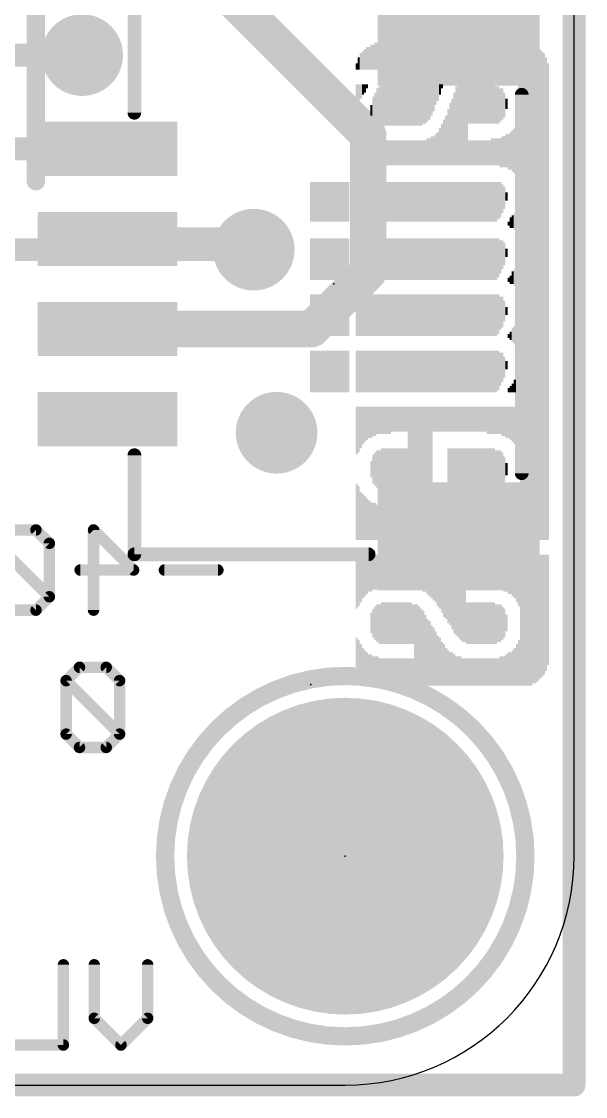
# Model space of a CAD drawing. Extents: x -0.1 to 25.5, y -0.1 to 17.9.
# Drawn here: x 19.27 to 25.53, y -0.13 to 11.8 of the extents above; entities that cross this region are included whole.
import ezdxf

# ---------------------------------------------------------------- set-up
doc = ezdxf.new("R2010")
doc.units = 0
for name, color, linetype in [('1', 12, 'CONTINUOUS'), ('16', 5, 'CONTINUOUS'), ('17', 110, 'CONTINUOUS'), ('18', 110, 'CONTINUOUS'), ('20', 53, 'CONTINUOUS'), ('21', 40, 'CONTINUOUS'), ('22', 6, 'CONTINUOUS'), ('23', 40, 'CONTINUOUS'), ('24', 6, 'CONTINUOUS')]:
    doc.layers.add(name, color=color, linetype=linetype)

# ---------------------------------------------------------------- blocks, each defined once
blk = doc.blocks.new('RECT')
blk.add_solid([(-0.5, -0.5), (0.5, -0.5), (-0.5, 0.5), (0.5, 0.5)])
blk = doc.blocks.new('ROUNDP')
at = {"const_width": 0.5}
blk.add_lwpolyline([(0, -0.25, 1), (0, 0.25, 1), (0, -0.25)], format="xyb", dxfattribs=at)
blk = doc.blocks.new('ROUNDV')
at = {"const_width": 0.5}
blk.add_lwpolyline([(0, -0.25, 1), (0, 0.25, 1), (0, -0.25)], format="xyb", dxfattribs=at)

msp = doc.modelspace()

# ---------------------------------------------------------------- linework, layer by layer
at = {"layer": '1'}
for points, const_width in [([(25.4, 17.78), (25.4, 0)], 0.254), ([(23.114, 10.541), (21.375, 12.28)], 0.4064), ([(18.415, 11.43), (19.939, 11.43)], 0.254), ([(23.114, 9.017), (23.114, 10.541)], 0.4064), ([(20.219, 10.39), (19.016, 10.39)], 0.254), ([(20.219, 9.39), (21.725, 9.39)], 0.254), ([(21.725, 9.39), (21.844, 9.271)], 0.254), ([(22.487, 8.39), (23.114, 9.017)], 0.4064), ([(20.219, 8.39), (22.487, 8.39)], 0.4064), ([(25.4, 0), (0, 0)], 0.254)]:
    msp.add_lwpolyline(points, dxfattribs=dict(at, const_width=const_width))
for points, const_width in [([(19.939, 11.3665, 1), (19.939, 11.4935)], 0.127), ([(23.2156, 10.541, 1), (23.0124, 10.541)], 0.2032), ([(23.0422, 10.4692, 1), (23.1858, 10.6128)], 0.2032), ([(20.219, 10.3265, 1), (20.219, 10.4535)], 0.127), ([(20.219, 9.4535, 1), (20.219, 9.3265)], 0.127), ([(21.7699, 9.4349, 1), (21.6801, 9.3451)], 0.127), ([(21.725, 9.3265, 1), (21.725, 9.4535)], 0.127), ([(21.7991, 9.2261, 1), (21.8889, 9.3159)], 0.127), ([(23.1858, 8.9452, 1), (23.0422, 9.0888)], 0.2032), ([(23.0124, 9.017, 1), (23.2156, 9.017)], 0.2032), ([(20.219, 8.4916, 1), (20.219, 8.2884)], 0.2032), ([(22.487, 8.2884, 1), (22.487, 8.4916)], 0.2032), ([(22.4152, 8.4618, 1), (22.5588, 8.3182)], 0.2032), ([(25.4, -0.0635, 1), (25.4, 0.0635)], 0.127), ([(25.3365, 0, 1), (25.4635, 0)], 0.127)]:
    msp.add_lwpolyline(points, format="xyb", dxfattribs=dict(at, const_width=const_width))
at = {"layer": '16', "const_width": 0.254}
for points in [[(25.4, 17.78), (25.4, 0)], [(17.78, 11.43), (19.939, 11.43)], [(21.844, 9.271), (17.38, 9.271)], [(25.4, 0), (0, 0)]]:
    msp.add_lwpolyline(points, dxfattribs=at)
at = {"layer": '16', "const_width": 0.127}
for points in [[(19.939, 11.3665, 1), (19.939, 11.4935)], [(21.844, 9.2075, 1), (21.844, 9.3345)], [(25.4, -0.0635, 1), (25.4, 0.0635)], [(25.3365, 0, 1), (25.4635, 0)]]:
    msp.add_lwpolyline(points, format="xyb", dxfattribs=at)
at = {"layer": '20'}
for p, q in [((25.4, 2.54), (25.4, 15.24)), ((2.54, 0), (22.86, 0))]:
    msp.add_line(p, q, dxfattribs=at)
msp.add_arc((22.86, 2.54), 2.54, 270, 0, dxfattribs=at)
at = {"layer": '21'}
for points, const_width in [([(19.426, 12.83), (19.426, 10.03)], 0.2032), ([(20.519, 10.79), (20.519, 11.99)], 0.1524), ([(24.819, 6.79), (24.819, 10.99)], 0.1524), ([(20.519, 5.89), (20.519, 6.99)], 0.1524), ([(23.119, 5.89), (20.519, 5.89)], 0.1524)]:
    msp.add_lwpolyline(points, dxfattribs=dict(at, const_width=const_width))
for points, const_width in [([(24.8571, 10.99, 1), (24.7809, 10.99)], 0.0762), ([(20.4809, 10.79, 1), (20.5571, 10.79)], 0.0762), ([(19.3752, 10.03, 1), (19.4768, 10.03)], 0.1016), ([(20.5571, 6.99, 1), (20.4809, 6.99)], 0.0762), ([(24.7809, 6.79, 1), (24.8571, 6.79)], 0.0762), ([(20.519, 5.9281, 1), (20.519, 5.8519)], 0.0762), ([(23.119, 5.8519, 1), (23.119, 5.9281)], 0.0762), ([(20.4809, 5.89, 1), (20.5571, 5.89)], 0.0762), ([(22.86, 0.54, 1), (22.86, 4.54, 1), (22.86, 0.54)], 0.2032)]:
    msp.add_lwpolyline(points, format="xyb", dxfattribs=dict(at, const_width=const_width))
at = {"layer": '22', "const_width": 0.127}
for points in [[(19.4266, 6.1603), (19.1301, 6.1603)], [(19.5749, 6.012), (19.4266, 6.1603)], [(20.0656, 5.2705), (20.0656, 6.1603)], [(20.0656, 6.1603), (20.5105, 5.7154)], [(19.5749, 5.4188), (18.9818, 6.012)], [(19.5749, 5.4188), (19.5749, 6.012)], [(20.5105, 5.7154), (19.9173, 5.7154)], [(21.446, 5.7154), (20.8528, 5.7154)], [(19.4266, 5.2705), (19.5749, 5.4188)], [(19.1301, 5.2705), (19.4266, 5.2705)], [(19.9097, 4.6363), (19.7614, 4.488)], [(20.2062, 4.6363), (19.9097, 4.6363)], [(20.3545, 4.488), (20.2062, 4.6363)], [(19.7614, 4.488), (19.7614, 3.8948)], [(20.3545, 3.8948), (19.7614, 4.488)], [(20.3545, 3.8948), (20.3545, 4.488)], [(19.7614, 3.8948), (19.9097, 3.7465)], [(20.2062, 3.7465), (20.3545, 3.8948)], [(19.9097, 3.7465), (20.2062, 3.7465)], [(19.7309, 1.3343), (19.7309, 0.4445)], [(20.0732, 0.7411), (20.0732, 1.3343)], [(20.6664, 1.3343), (20.6664, 0.7411)], [(20.3698, 0.4445), (20.0732, 0.7411)], [(20.6664, 0.7411), (20.3698, 0.4445)], [(19.7309, 0.4445), (19.1377, 0.4445)]]:
    msp.add_lwpolyline(points, dxfattribs=at)
at = {"layer": '22', "const_width": 0.0635}
for points in [[(19.4491, 6.1827, 1), (19.4042, 6.1378)], [(19.4266, 6.1285, 1), (19.4266, 6.192)], [(20.0973, 6.1603, 1), (20.0338, 6.1603)], [(20.088, 6.1827, 1), (20.0431, 6.1378)], [(19.6067, 6.012, 1), (19.5432, 6.012)], [(19.5525, 5.9895, 1), (19.5974, 6.0344)], [(19.9173, 5.7471, 1), (19.9173, 5.6836)], [(20.488, 5.6929, 1), (20.5329, 5.7378)], [(20.5105, 5.6836, 1), (20.5105, 5.7471)], [(20.8528, 5.7471, 1), (20.8528, 5.6836)], [(21.446, 5.6836, 1), (21.446, 5.7471)], [(19.5432, 5.4188, 1), (19.6067, 5.4188)], [(19.5974, 5.3963, 1), (19.5525, 5.4412)], [(19.5525, 5.3963, 1), (19.5974, 5.4412)], [(19.4042, 5.293, 1), (19.4491, 5.248)], [(19.4266, 5.2388, 1), (19.4266, 5.3022)], [(20.0338, 5.2705, 1), (20.0973, 5.2705)], [(19.9097, 4.668, 1), (19.9097, 4.6045)], [(19.9321, 4.6138, 1), (19.8872, 4.6587)], [(20.2287, 4.6587, 1), (20.1838, 4.6138)], [(20.2062, 4.6045, 1), (20.2062, 4.668)], [(19.7931, 4.488, 1), (19.7296, 4.488)], [(19.7838, 4.5104, 1), (19.7389, 4.4655)], [(19.7389, 4.5104, 1), (19.7838, 4.4655)], [(20.3863, 4.488, 1), (20.3228, 4.488)], [(20.3321, 4.4655, 1), (20.377, 4.5104)], [(19.7838, 3.9172, 1), (19.7389, 3.8723)], [(20.377, 3.8723, 1), (20.3321, 3.9172)], [(20.3321, 3.8723, 1), (20.377, 3.9172)], [(19.7296, 3.8948, 1), (19.7931, 3.8948)], [(20.3228, 3.8948, 1), (20.3863, 3.8948)], [(19.9097, 3.7783, 1), (19.9097, 3.7147)], [(19.8872, 3.724, 1), (19.9321, 3.769)], [(20.1838, 3.769, 1), (20.2287, 3.724)], [(20.2062, 3.7147, 1), (20.2062, 3.7783)], [(19.7626, 1.3343, 1), (19.6991, 1.3343)], [(20.105, 1.3343, 1), (20.0415, 1.3343)], [(20.6981, 1.3343, 1), (20.6346, 1.3343)], [(20.0957, 0.7635, 1), (20.0508, 0.7186)], [(20.0415, 0.7411, 1), (20.105, 0.7411)], [(20.6346, 0.7411, 1), (20.6981, 0.7411)], [(20.6888, 0.7186, 1), (20.6439, 0.7635)], [(19.7309, 0.4128, 1), (19.7309, 0.4763)], [(20.3473, 0.467, 1), (20.3922, 0.422)], [(20.3473, 0.422, 1), (20.3922, 0.467)], [(19.6991, 0.4445, 1), (19.7626, 0.4445)]]:
    msp.add_lwpolyline(points, format="xyb", dxfattribs=at)
at = {"layer": '23'}
for p in [(22.733, 8.89), (22.86, 2.54)]:
    msp.add_point(p, dxfattribs=at)
at = {"layer": '24'}
msp.add_point((22.479, 4.445), dxfattribs=at)

# ---------------------------------------------------------------- block references
at = {"layer": '1', "rotation": 180}
for p, xscale, yscale in [((24.119, 11.69), 1.8, 1.2), ((20.219, 10.39), 1.55, 0.6), ((20.219, 9.39), 1.55, 0.6), ((20.219, 8.39), 1.55, 0.6), ((20.219, 7.39), 1.55, 0.6), ((24.119, 6.09), 1.8, 1.2)]:
    msp.add_blockref('RECT', p, dxfattribs=dict(at, xscale=xscale, yscale=yscale))
at = {"layer": '17', "xscale": 3.516, "yscale": 3.516}
msp.add_blockref('ROUNDP', (22.86, 2.54), dxfattribs=at)
msp.add_blockref('ROUNDP', (22.86, 2.54), dxfattribs=at)
at = {"layer": '18', "xscale": 0.9064, "yscale": 0.9064}
for p in [(19.939, 11.43), (19.939, 11.43), (21.844, 9.271), (21.844, 9.271), (22.098, 7.239), (22.098, 7.239)]:
    msp.add_blockref('ROUNDV', p, dxfattribs=at)
at = {"layer": '22', "rotation": 90}
for p, xscale, yscale in [((23.0331, 11.3602), 0.1854, 0.0231), ((23.0562, 11.3716), 0.2083, 0.0231), ((23.0793, 11.383), 0.2311, 0.0231), ((23.1024, 11.3944), 0.254, 0.0231), ((23.1256, 11.3944), 0.254, 0.0231), ((23.1487, 11.4059), 0.2769, 0.0231), ((23.1718, 11.4059), 0.2769, 0.0231), ((23.1949, 11.4186), 0.3023, 0.0231), ((23.218, 11.4186), 0.3023, 0.0231), ((23.241, 11.4186), 0.3023, 0.0229), ((23.264, 11.4186), 0.3023, 0.0231), ((23.2871, 11.4186), 0.3023, 0.0231), ((23.3102, 11.4186), 0.3023, 0.0231), ((23.3333, 11.4186), 0.3023, 0.0231), ((23.3564, 11.4186), 0.3023, 0.0231), ((23.3796, 11.4186), 0.3023, 0.0231), ((23.4027, 11.4186), 0.3023, 0.0231), ((23.4258, 11.4186), 0.3023, 0.0231), ((23.4489, 11.4186), 0.3023, 0.0231), ((23.472, 11.4186), 0.3023, 0.0231), ((23.495, 11.4186), 0.3023, 0.0229), ((23.518, 11.4186), 0.3023, 0.0231), ((23.5411, 11.4186), 0.3023, 0.0231), ((23.5642, 11.4186), 0.3023, 0.0231), ((23.5873, 11.4186), 0.3023, 0.0231), ((23.6104, 11.4186), 0.3023, 0.0231), ((23.6336, 11.4186), 0.3023, 0.0231), ((23.6567, 11.4186), 0.3023, 0.0231), ((23.6798, 11.4186), 0.3023, 0.0231), ((23.7029, 11.4186), 0.3023, 0.0231), ((23.726, 11.4186), 0.3023, 0.0231), ((23.749, 11.4186), 0.3023, 0.0229), ((23.772, 11.4186), 0.3023, 0.0231), ((23.7951, 11.4186), 0.3023, 0.0231), ((23.8182, 11.4186), 0.3023, 0.0231), ((23.8413, 11.4186), 0.3023, 0.0231), ((23.8644, 11.4186), 0.3023, 0.0231), ((23.8876, 11.4186), 0.3023, 0.0231), ((23.9107, 11.4186), 0.3023, 0.0231), ((23.9338, 11.4186), 0.3023, 0.0231), ((23.9569, 11.4186), 0.3023, 0.0231), ((23.98, 11.4186), 0.3023, 0.0231), ((24.003, 11.4186), 0.3023, 0.0229), ((24.026, 11.4186), 0.3023, 0.0231), ((24.0491, 11.4186), 0.3023, 0.0231), ((24.0722, 11.4186), 0.3023, 0.0231), ((24.0953, 11.4186), 0.3023, 0.0231), ((24.1184, 11.4186), 0.3023, 0.0231), ((24.1416, 11.4186), 0.3023, 0.0231), ((24.1647, 11.4186), 0.3023, 0.0231), ((24.1878, 11.4186), 0.3023, 0.0231), ((24.2109, 11.4186), 0.3023, 0.0231), ((24.234, 11.4186), 0.3023, 0.0231), ((24.257, 11.4186), 0.3023, 0.0229), ((24.28, 11.4186), 0.3023, 0.0231), ((24.3031, 11.4186), 0.3023, 0.0231), ((24.3262, 11.4186), 0.3023, 0.0231), ((24.3493, 11.4186), 0.3023, 0.0231), ((24.3724, 11.4186), 0.3023, 0.0231), ((24.3956, 11.4186), 0.3023, 0.0231), ((24.4187, 11.4186), 0.3023, 0.0231), ((24.4418, 11.4186), 0.3023, 0.0231), ((24.4649, 11.4186), 0.3023, 0.0231), ((24.488, 11.4186), 0.3023, 0.0231), ((24.511, 11.4186), 0.3023, 0.0229), ((24.534, 11.4186), 0.3023, 0.0231), ((24.5571, 11.4071), 0.3251, 0.0231), ((24.5802, 11.4071), 0.3251, 0.0231), ((24.6033, 11.4071), 0.3251, 0.0231), ((24.6264, 11.3957), 0.348, 0.0231), ((24.6496, 11.3957), 0.348, 0.0231), ((24.6727, 11.3843), 0.3708, 0.0231), ((24.6958, 11.3843), 0.3708, 0.0231), ((24.7189, 11.3728), 0.3937, 0.0231), ((24.742, 11.35), 0.4394, 0.0231), ((24.765, 11.3386), 0.4623, 0.0229), ((24.788, 11.303), 0.5334, 0.0231), ((24.8111, 8.81), 5.5194, 0.0231), ((24.8342, 8.81), 5.5194, 0.0231), ((24.8573, 8.81), 5.5194, 0.0231), ((24.8804, 8.81), 5.5194, 0.0231), ((24.9036, 8.81), 5.5194, 0.0231), ((24.9267, 8.7973), 5.494, 0.0231), ((24.9498, 8.7973), 5.494, 0.0231), ((24.9729, 8.7859), 5.4712, 0.0231), ((24.996, 8.7859), 5.4712, 0.0231), ((25.019, 8.7744), 5.4483, 0.0229), ((25.042, 8.763), 5.4254, 0.0231), ((25.0651, 8.7516), 5.4026, 0.0231), ((22.987, 11.303), 0.0711, 0.0229), ((23.01, 11.3373), 0.1397, 0.0231), ((25.0882, 8.7287), 5.3569, 0.0231), ((25.1113, 8.6944), 5.2883, 0.0231), ((22.987, 10.9919), 0.2311, 0.0229), ((23.01, 11.0033), 0.2083, 0.0231), ((23.0331, 11.0261), 0.1626, 0.0231), ((23.0562, 11.049), 0.1168, 0.0231), ((23.0793, 11.0604), 0.094, 0.0231), ((23.1024, 11.0846), 0.0457, 0.0231), ((23.264, 10.8763), 0.4623, 0.0231), ((23.2871, 10.8763), 0.4623, 0.0231), ((23.3102, 10.8763), 0.4623, 0.0231), ((23.3333, 10.8763), 0.4623, 0.0231), ((23.3564, 10.8763), 0.4623, 0.0231), ((23.3796, 10.8763), 0.4623, 0.0231), ((23.4027, 10.8763), 0.4623, 0.0231), ((23.4258, 10.8763), 0.4623, 0.0231), ((23.4489, 10.8763), 0.4623, 0.0231), ((23.472, 10.8763), 0.4623, 0.0231), ((23.495, 10.8763), 0.4623, 0.0229), ((23.518, 10.8763), 0.4623, 0.0231), ((23.5411, 10.8763), 0.4623, 0.0231), ((23.5642, 10.8763), 0.4623, 0.0231), ((23.5873, 10.8763), 0.4623, 0.0231), ((23.6104, 10.8763), 0.4623, 0.0231), ((23.6336, 10.8763), 0.4623, 0.0231), ((23.6567, 10.8763), 0.4623, 0.0231), ((23.6798, 10.8763), 0.4623, 0.0231), ((23.7029, 10.8763), 0.4623, 0.0231), ((23.726, 10.8877), 0.4394, 0.0231), ((23.749, 10.8877), 0.4394, 0.0229), ((23.772, 10.8991), 0.4166, 0.0231), ((23.7951, 10.9106), 0.3937, 0.0231), ((23.8182, 10.9334), 0.348, 0.0231), ((23.8413, 10.9576), 0.2997, 0.0231), ((23.8644, 10.9919), 0.2311, 0.0231), ((23.8876, 11.0147), 0.1854, 0.0231), ((23.9107, 11.049), 0.1168, 0.0231), ((23.9338, 11.0846), 0.0457, 0.0231), ((24.1184, 10.6566), 0.9017, 0.0231), ((24.1416, 10.6566), 0.9017, 0.0231), ((24.1647, 10.6566), 0.9017, 0.0231), ((24.1878, 10.6566), 0.9017, 0.0231), ((24.2109, 10.6566), 0.9017, 0.0231), ((24.234, 10.8877), 0.4394, 0.0231), ((24.257, 10.8877), 0.4394, 0.0229), ((24.28, 10.8877), 0.4394, 0.0231), ((24.3031, 10.8877), 0.4394, 0.0231), ((24.3262, 10.8877), 0.4394, 0.0231), ((24.3493, 10.8877), 0.4394, 0.0231), ((24.3724, 10.8877), 0.4394, 0.0231), ((24.3956, 10.8877), 0.4394, 0.0231), ((24.4187, 10.8877), 0.4394, 0.0231), ((24.4418, 10.8877), 0.4394, 0.0231), ((24.4649, 10.8877), 0.4394, 0.0231), ((24.488, 10.8877), 0.4394, 0.0231), ((24.511, 10.8877), 0.4394, 0.0229), ((23.1949, 10.8407), 0.3454, 0.0231), ((23.218, 10.8649), 0.3937, 0.0231), ((23.241, 10.8649), 0.4394, 0.0229), ((24.0722, 10.6096), 0.8077, 0.0231), ((24.0953, 10.6451), 0.8788, 0.0231), ((24.534, 10.8763), 0.4166, 0.0231), ((24.5571, 10.8763), 0.4166, 0.0231), ((24.5802, 10.8763), 0.3708, 0.0231), ((24.6033, 10.8877), 0.348, 0.0231), ((24.6264, 10.875), 0.2769, 0.0231), ((23.1487, 10.8179), 0.1168, 0.0231), ((23.1718, 10.8293), 0.2769, 0.0231), ((24.026, 10.5524), 0.6934, 0.0231), ((24.0491, 10.5753), 0.7391, 0.0231), ((24.6496, 10.8877), 0.1143, 0.0231), ((23.98, 10.4826), 0.5537, 0.0231), ((24.003, 10.5181), 0.6248, 0.0229), ((22.987, 10.4254), 0.4394, 0.0229), ((23.01, 10.414), 0.4166, 0.0231), ((23.9107, 10.414), 0.4166, 0.0231), ((23.9338, 10.4369), 0.4623, 0.0231), ((23.9569, 10.4597), 0.508, 0.0231), ((24.742, 10.3683), 0.508, 0.0231), ((24.765, 10.3797), 0.5766, 0.0229), ((24.788, 10.3797), 0.668, 0.0231), ((23.0331, 10.3911), 0.3708, 0.0231), ((23.0562, 10.3797), 0.348, 0.0231), ((23.0793, 10.367), 0.3226, 0.0231), ((23.1024, 10.3556), 0.2997, 0.0231), ((23.1256, 10.3556), 0.2997, 0.0231), ((23.772, 10.3556), 0.2997, 0.0231), ((23.7951, 10.3556), 0.2997, 0.0231), ((23.8182, 10.367), 0.3226, 0.0231), ((23.8413, 10.367), 0.3226, 0.0231), ((23.8644, 10.3797), 0.348, 0.0231), ((23.8876, 10.3911), 0.3708, 0.0231), ((24.488, 10.3556), 0.2997, 0.0231), ((24.511, 10.3556), 0.2997, 0.0229), ((24.534, 10.3556), 0.2997, 0.0231), ((24.5571, 10.3556), 0.2997, 0.0231), ((24.5802, 10.3442), 0.3226, 0.0231), ((24.6033, 10.3556), 0.3454, 0.0231), ((24.6264, 10.3556), 0.3454, 0.0231), ((24.6496, 10.3683), 0.3708, 0.0231), ((24.6727, 10.3568), 0.3937, 0.0231), ((24.6958, 10.3683), 0.4166, 0.0231), ((24.7189, 10.3683), 0.4623, 0.0231), ((23.1487, 10.3442), 0.2769, 0.0231), ((23.1718, 10.3442), 0.2769, 0.0231), ((23.1949, 10.3442), 0.2769, 0.0231), ((23.218, 10.3442), 0.2769, 0.0231), ((23.241, 10.3442), 0.2769, 0.0229), ((23.264, 10.3442), 0.2769, 0.0231), ((23.2871, 10.3442), 0.2769, 0.0231), ((23.3102, 10.3442), 0.2769, 0.0231), ((23.3333, 10.3442), 0.2769, 0.0231), ((23.3564, 10.3442), 0.2769, 0.0231), ((23.3796, 10.3442), 0.2769, 0.0231), ((23.4027, 10.3442), 0.2769, 0.0231), ((23.4258, 10.3442), 0.2769, 0.0231), ((23.4489, 10.3442), 0.2769, 0.0231), ((23.472, 10.3442), 0.2769, 0.0231), ((23.495, 10.3442), 0.2769, 0.0229), ((23.518, 10.3442), 0.2769, 0.0231), ((23.5411, 10.3442), 0.2769, 0.0231), ((23.5642, 10.3442), 0.2769, 0.0231), ((23.5873, 10.3442), 0.2769, 0.0231), ((23.6104, 10.3442), 0.2769, 0.0231), ((23.6336, 10.3442), 0.2769, 0.0231), ((23.6567, 10.3442), 0.2769, 0.0231), ((23.6798, 10.3442), 0.2769, 0.0231), ((23.7029, 10.3442), 0.2769, 0.0231), ((23.726, 10.3442), 0.2769, 0.0231), ((23.749, 10.3442), 0.2769, 0.0229), ((24.234, 10.3442), 0.2769, 0.0231), ((24.257, 10.3442), 0.2769, 0.0229), ((24.28, 10.3442), 0.2769, 0.0231), ((24.3031, 10.3442), 0.2769, 0.0231), ((24.3262, 10.3442), 0.2769, 0.0231), ((24.3493, 10.3442), 0.2769, 0.0231), ((24.3724, 10.3442), 0.2769, 0.0231), ((24.3956, 10.3442), 0.2769, 0.0231), ((24.4187, 10.3442), 0.2769, 0.0231), ((24.4418, 10.3442), 0.2769, 0.0231), ((24.4649, 10.3442), 0.2769, 0.0231), ((22.479, 9.8019), 0.4369, 0.0229), ((22.502, 9.8019), 0.4369, 0.0231), ((22.5251, 9.8019), 0.4369, 0.0231), ((22.5482, 9.8019), 0.4369, 0.0231), ((22.5713, 9.8019), 0.4369, 0.0231), ((22.5944, 9.8019), 0.4369, 0.0231), ((22.6176, 9.8019), 0.4369, 0.0231), ((22.6407, 9.8019), 0.4369, 0.0231), ((22.6638, 9.8019), 0.4369, 0.0231), ((22.6869, 9.8019), 0.4369, 0.0231), ((22.71, 9.8019), 0.4369, 0.0231), ((22.733, 9.8019), 0.4369, 0.0229), ((22.756, 9.8019), 0.4369, 0.0231), ((22.7791, 9.8019), 0.4369, 0.0231), ((22.8022, 9.8019), 0.4369, 0.0231), ((22.8253, 9.8019), 0.4369, 0.0231), ((22.8484, 9.8019), 0.4369, 0.0231), ((22.8716, 9.8019), 0.4369, 0.0231), ((22.8947, 9.8019), 0.4369, 0.0231), ((22.987, 9.8019), 0.4369, 0.0229), ((23.01, 9.8019), 0.4369, 0.0231), ((23.0331, 9.8019), 0.4369, 0.0231), ((23.0562, 9.8019), 0.4369, 0.0231), ((23.0793, 9.8019), 0.4369, 0.0231), ((23.1024, 9.8019), 0.4369, 0.0231), ((23.1256, 9.8019), 0.4369, 0.0231), ((23.1487, 9.8019), 0.4369, 0.0231), ((23.1718, 9.8019), 0.4369, 0.0231), ((23.1949, 9.8019), 0.4369, 0.0231), ((23.218, 9.8019), 0.4369, 0.0231), ((23.241, 9.8019), 0.4369, 0.0229), ((23.264, 9.8019), 0.4369, 0.0231), ((23.2871, 9.8019), 0.4369, 0.0231), ((23.3102, 9.8019), 0.4369, 0.0231), ((23.3333, 9.8019), 0.4369, 0.0231), ((23.3564, 9.8019), 0.4369, 0.0231), ((23.3796, 9.8019), 0.4369, 0.0231), ((23.4027, 9.8019), 0.4369, 0.0231), ((23.4258, 9.8019), 0.4369, 0.0231), ((23.4489, 9.8019), 0.4369, 0.0231), ((23.472, 9.8019), 0.4369, 0.0231), ((23.495, 9.8019), 0.4369, 0.0229), ((23.518, 9.8019), 0.4369, 0.0231), ((23.5411, 9.8019), 0.4369, 0.0231), ((23.5642, 9.8019), 0.4369, 0.0231), ((23.5873, 9.8019), 0.4369, 0.0231), ((23.6104, 9.8019), 0.4369, 0.0231), ((23.6336, 9.8019), 0.4369, 0.0231), ((23.6567, 9.8019), 0.4369, 0.0231), ((23.6798, 9.8019), 0.4369, 0.0231), ((23.7029, 9.8019), 0.4369, 0.0231), ((23.726, 9.8019), 0.4369, 0.0231), ((23.749, 9.8019), 0.4369, 0.0229), ((23.772, 9.8019), 0.4369, 0.0231), ((23.7951, 9.8019), 0.4369, 0.0231), ((23.8182, 9.8019), 0.4369, 0.0231), ((23.8413, 9.8019), 0.4369, 0.0231), ((23.8644, 9.8019), 0.4369, 0.0231), ((23.8876, 9.8019), 0.4369, 0.0231), ((23.9107, 9.8019), 0.4369, 0.0231), ((23.9338, 9.8019), 0.4369, 0.0231), ((23.9569, 9.8019), 0.4369, 0.0231), ((23.98, 9.8019), 0.4369, 0.0231), ((24.003, 9.8019), 0.4369, 0.0229), ((24.026, 9.8019), 0.4369, 0.0231), ((24.0491, 9.8019), 0.4369, 0.0231), ((24.0722, 9.8019), 0.4369, 0.0231), ((24.0953, 9.8019), 0.4369, 0.0231), ((24.1184, 9.8019), 0.4369, 0.0231), ((24.1416, 9.8019), 0.4369, 0.0231), ((24.1647, 9.8019), 0.4369, 0.0231), ((24.1878, 9.8019), 0.4369, 0.0231), ((24.2109, 9.8019), 0.4369, 0.0231), ((24.234, 9.8019), 0.4369, 0.0231), ((24.257, 9.8019), 0.4369, 0.0229), ((24.28, 9.8019), 0.4369, 0.0231), ((24.3031, 9.8019), 0.4369, 0.0231), ((24.3262, 9.8019), 0.4369, 0.0231), ((24.3493, 9.8019), 0.4369, 0.0231), ((24.3724, 9.8019), 0.4369, 0.0231), ((24.3956, 9.8019), 0.4369, 0.0231), ((24.4187, 9.8019), 0.4369, 0.0231), ((24.4418, 9.8019), 0.4369, 0.0231), ((24.4649, 9.8019), 0.4369, 0.0231), ((24.488, 9.8019), 0.4369, 0.0231), ((24.511, 9.8019), 0.4369, 0.0229), ((24.534, 9.8019), 0.4369, 0.0231), ((24.5571, 9.8133), 0.414, 0.0231), ((24.5802, 9.8247), 0.3912, 0.0231), ((24.6033, 9.8361), 0.3226, 0.0231), ((24.6264, 9.8476), 0.254, 0.0231), ((24.6496, 9.8603), 0.0914, 0.0231), ((24.788, 9.5949), 0.3937, 0.0231), ((24.742, 9.5822), 0.1854, 0.0231), ((24.765, 9.5822), 0.2769, 0.0229), ((24.6727, 9.5606), 0.0457, 0.0231), ((24.6958, 9.5707), 0.1168, 0.0231), ((24.7189, 9.5822), 0.1397, 0.0231), ((22.479, 9.1669), 0.4623, 0.0229), ((22.502, 9.1669), 0.4623, 0.0231), ((22.5251, 9.1669), 0.4623, 0.0231), ((22.5482, 9.1669), 0.4623, 0.0231), ((22.5713, 9.1669), 0.4623, 0.0231), ((22.5944, 9.1669), 0.4623, 0.0231), ((22.6176, 9.1669), 0.4623, 0.0231), ((22.6407, 9.1669), 0.4623, 0.0231), ((22.6638, 9.1669), 0.4623, 0.0231), ((22.6869, 9.1669), 0.4623, 0.0231), ((22.71, 9.1669), 0.4623, 0.0231), ((22.733, 9.1669), 0.4623, 0.0229), ((22.756, 9.1669), 0.4623, 0.0231), ((22.7791, 9.1669), 0.4623, 0.0231), ((22.8022, 9.1669), 0.4623, 0.0231), ((22.8253, 9.1669), 0.4623, 0.0231), ((22.8484, 9.1669), 0.4623, 0.0231), ((22.8716, 9.1669), 0.4623, 0.0231), ((22.8947, 9.1669), 0.4623, 0.0231), ((22.987, 9.1669), 0.4623, 0.0229), ((23.01, 9.1669), 0.4623, 0.0231), ((23.0331, 9.1669), 0.4623, 0.0231), ((23.0562, 9.1669), 0.4623, 0.0231), ((23.0793, 9.1669), 0.4623, 0.0231), ((23.1024, 9.1669), 0.4623, 0.0231), ((23.1256, 9.1669), 0.4623, 0.0231), ((23.1487, 9.1669), 0.4623, 0.0231), ((23.1718, 9.1669), 0.4623, 0.0231), ((23.1949, 9.1669), 0.4623, 0.0231), ((23.218, 9.1669), 0.4623, 0.0231), ((23.241, 9.1669), 0.4623, 0.0229), ((23.264, 9.1669), 0.4623, 0.0231), ((23.2871, 9.1669), 0.4623, 0.0231), ((23.3102, 9.1669), 0.4623, 0.0231), ((23.3333, 9.1669), 0.4623, 0.0231), ((23.3564, 9.1669), 0.4623, 0.0231), ((23.3796, 9.1669), 0.4623, 0.0231), ((23.4027, 9.1669), 0.4623, 0.0231), ((23.4258, 9.1669), 0.4623, 0.0231), ((23.4489, 9.1669), 0.4623, 0.0231), ((23.472, 9.1669), 0.4623, 0.0231), ((23.495, 9.1669), 0.4623, 0.0229), ((23.518, 9.1669), 0.4623, 0.0231), ((23.5411, 9.1669), 0.4623, 0.0231), ((23.5642, 9.1669), 0.4623, 0.0231), ((23.5873, 9.1669), 0.4623, 0.0231), ((23.6104, 9.1669), 0.4623, 0.0231), ((23.6336, 9.1669), 0.4623, 0.0231), ((23.6567, 9.1669), 0.4623, 0.0231), ((23.6798, 9.1669), 0.4623, 0.0231), ((23.7029, 9.1669), 0.4623, 0.0231), ((23.726, 9.1669), 0.4623, 0.0231), ((23.749, 9.1669), 0.4623, 0.0229), ((23.772, 9.1669), 0.4623, 0.0231), ((23.7951, 9.1669), 0.4623, 0.0231), ((23.8182, 9.1669), 0.4623, 0.0231), ((23.8413, 9.1669), 0.4623, 0.0231), ((23.8644, 9.1669), 0.4623, 0.0231), ((23.8876, 9.1669), 0.4623, 0.0231), ((23.9107, 9.1669), 0.4623, 0.0231), ((23.9338, 9.1669), 0.4623, 0.0231), ((23.9569, 9.1669), 0.4623, 0.0231), ((23.98, 9.1669), 0.4623, 0.0231), ((24.003, 9.1669), 0.4623, 0.0229), ((24.026, 9.1669), 0.4623, 0.0231), ((24.0491, 9.1669), 0.4623, 0.0231), ((24.0722, 9.1669), 0.4623, 0.0231), ((24.0953, 9.1669), 0.4623, 0.0231), ((24.1184, 9.1669), 0.4623, 0.0231), ((24.1416, 9.1669), 0.4623, 0.0231), ((24.1647, 9.1669), 0.4623, 0.0231), ((24.1878, 9.1669), 0.4623, 0.0231), ((24.2109, 9.1669), 0.4623, 0.0231), ((24.234, 9.1669), 0.4623, 0.0231), ((24.257, 9.1669), 0.4623, 0.0229), ((24.28, 9.1669), 0.4623, 0.0231), ((24.3031, 9.1669), 0.4623, 0.0231), ((24.3262, 9.1669), 0.4623, 0.0231), ((24.3493, 9.1669), 0.4623, 0.0231), ((24.3724, 9.1669), 0.4623, 0.0231), ((24.3956, 9.1669), 0.4623, 0.0231), ((24.4187, 9.1669), 0.4623, 0.0231), ((24.4418, 9.1669), 0.4623, 0.0231), ((24.4649, 9.1669), 0.4623, 0.0231), ((24.488, 9.1669), 0.4623, 0.0231), ((24.511, 9.1669), 0.4623, 0.0229), ((24.534, 9.1669), 0.4623, 0.0231), ((24.5571, 9.1783), 0.4394, 0.0231), ((24.5802, 9.1897), 0.3708, 0.0231), ((24.6033, 9.2139), 0.3226, 0.0231), ((24.6264, 9.2253), 0.254, 0.0231), ((24.6496, 9.2367), 0.094, 0.0231), ((24.765, 8.9599), 0.2769, 0.0229), ((24.788, 8.9599), 0.3683, 0.0231), ((24.6727, 8.9357), 0.0457, 0.0231), ((24.6958, 8.9357), 0.0914, 0.0231), ((24.7189, 8.9599), 0.1397, 0.0231), ((24.742, 8.9599), 0.1854, 0.0231), ((22.479, 8.5446), 0.4623, 0.0229), ((22.502, 8.5446), 0.4623, 0.0231), ((22.5251, 8.5446), 0.4623, 0.0231), ((22.5482, 8.5446), 0.4623, 0.0231), ((22.5713, 8.5446), 0.4623, 0.0231), ((22.5944, 8.5446), 0.4623, 0.0231), ((22.6176, 8.5446), 0.4623, 0.0231), ((22.6407, 8.5446), 0.4623, 0.0231), ((22.6638, 8.5446), 0.4623, 0.0231), ((22.6869, 8.5446), 0.4623, 0.0231), ((22.71, 8.5446), 0.4623, 0.0231), ((22.733, 8.5446), 0.4623, 0.0229), ((22.756, 8.5446), 0.4623, 0.0231), ((22.7791, 8.5446), 0.4623, 0.0231), ((22.8022, 8.5446), 0.4623, 0.0231), ((22.8253, 8.5446), 0.4623, 0.0231), ((22.8484, 8.5446), 0.4623, 0.0231), ((22.8716, 8.5446), 0.4623, 0.0231), ((22.8947, 8.5446), 0.4623, 0.0231), ((22.987, 8.5446), 0.4623, 0.0229), ((23.01, 8.5446), 0.4623, 0.0231), ((23.0331, 8.5446), 0.4623, 0.0231), ((23.0562, 8.5446), 0.4623, 0.0231), ((23.0793, 8.5446), 0.4623, 0.0231), ((23.1024, 8.5446), 0.4623, 0.0231), ((23.1256, 8.5446), 0.4623, 0.0231), ((23.1487, 8.5446), 0.4623, 0.0231), ((23.1718, 8.5446), 0.4623, 0.0231), ((23.1949, 8.5446), 0.4623, 0.0231), ((23.218, 8.5446), 0.4623, 0.0231), ((23.241, 8.5446), 0.4623, 0.0229), ((23.264, 8.5446), 0.4623, 0.0231), ((23.2871, 8.5446), 0.4623, 0.0231), ((23.3102, 8.5446), 0.4623, 0.0231), ((23.3333, 8.5446), 0.4623, 0.0231), ((23.3564, 8.5446), 0.4623, 0.0231), ((23.3796, 8.5446), 0.4623, 0.0231), ((23.4027, 8.5446), 0.4623, 0.0231), ((23.4258, 8.5446), 0.4623, 0.0231), ((23.4489, 8.5446), 0.4623, 0.0231), ((23.472, 8.5446), 0.4623, 0.0231), ((23.495, 8.5446), 0.4623, 0.0229), ((23.518, 8.5446), 0.4623, 0.0231), ((23.5411, 8.5446), 0.4623, 0.0231), ((23.5642, 8.5446), 0.4623, 0.0231), ((23.5873, 8.5446), 0.4623, 0.0231), ((23.6104, 8.5446), 0.4623, 0.0231), ((23.6336, 8.5446), 0.4623, 0.0231), ((23.6567, 8.5446), 0.4623, 0.0231), ((23.6798, 8.5446), 0.4623, 0.0231), ((23.7029, 8.5446), 0.4623, 0.0231), ((23.726, 8.5446), 0.4623, 0.0231), ((23.749, 8.5446), 0.4623, 0.0229), ((23.772, 8.5446), 0.4623, 0.0231), ((23.7951, 8.5446), 0.4623, 0.0231), ((23.8182, 8.5446), 0.4623, 0.0231), ((23.8413, 8.5446), 0.4623, 0.0231), ((23.8644, 8.5446), 0.4623, 0.0231), ((23.8876, 8.5446), 0.4623, 0.0231), ((23.9107, 8.5446), 0.4623, 0.0231), ((23.9338, 8.5446), 0.4623, 0.0231), ((23.9569, 8.5446), 0.4623, 0.0231), ((23.98, 8.5446), 0.4623, 0.0231), ((24.003, 8.5446), 0.4623, 0.0229), ((24.026, 8.5446), 0.4623, 0.0231), ((24.0491, 8.5446), 0.4623, 0.0231), ((24.0722, 8.5446), 0.4623, 0.0231), ((24.0953, 8.5446), 0.4623, 0.0231), ((24.1184, 8.5446), 0.4623, 0.0231), ((24.1416, 8.5446), 0.4623, 0.0231), ((24.1647, 8.5446), 0.4623, 0.0231), ((24.1878, 8.5446), 0.4623, 0.0231), ((24.2109, 8.5446), 0.4623, 0.0231), ((24.234, 8.5446), 0.4623, 0.0231), ((24.257, 8.5446), 0.4623, 0.0229), ((24.28, 8.5446), 0.4623, 0.0231), ((24.3031, 8.5446), 0.4623, 0.0231), ((24.3262, 8.5446), 0.4623, 0.0231), ((24.3493, 8.5446), 0.4623, 0.0231), ((24.3724, 8.5446), 0.4623, 0.0231), ((24.3956, 8.5446), 0.4623, 0.0231), ((24.4187, 8.5446), 0.4623, 0.0231), ((24.4418, 8.5446), 0.4623, 0.0231), ((24.4649, 8.5446), 0.4623, 0.0231), ((24.488, 8.5446), 0.4623, 0.0231), ((24.511, 8.5446), 0.4623, 0.0229), ((24.534, 8.5446), 0.4623, 0.0231), ((24.5571, 8.556), 0.4394, 0.0231), ((24.5802, 8.5662), 0.3683, 0.0231), ((24.6033, 8.5776), 0.3454, 0.0231), ((24.6264, 8.589), 0.2311, 0.0231), ((24.6496, 8.5903), 0.0914, 0.0231), ((24.765, 8.335), 0.2769, 0.0229), ((24.788, 8.3363), 0.3708, 0.0231), ((24.6958, 8.3134), 0.0914, 0.0231), ((24.7189, 8.3236), 0.1626, 0.0231), ((24.742, 8.3236), 0.2083, 0.0231), ((24.6727, 8.3134), 0.0457, 0.0231), ((22.479, 7.9197), 0.4623, 0.0229), ((22.502, 7.9197), 0.4623, 0.0231), ((22.5251, 7.9197), 0.4623, 0.0231), ((22.5482, 7.9197), 0.4623, 0.0231), ((22.5713, 7.9197), 0.4623, 0.0231), ((22.5944, 7.9197), 0.4623, 0.0231), ((22.6176, 7.9197), 0.4623, 0.0231), ((22.6407, 7.9197), 0.4623, 0.0231), ((22.6638, 7.9197), 0.4623, 0.0231), ((22.6869, 7.9197), 0.4623, 0.0231), ((22.71, 7.9197), 0.4623, 0.0231), ((22.733, 7.9197), 0.4623, 0.0229), ((22.756, 7.9197), 0.4623, 0.0231), ((22.7791, 7.9197), 0.4623, 0.0231), ((22.8022, 7.9197), 0.4623, 0.0231), ((22.8253, 7.9197), 0.4623, 0.0231), ((22.8484, 7.9197), 0.4623, 0.0231), ((22.8716, 7.9197), 0.4623, 0.0231), ((22.8947, 7.9197), 0.4623, 0.0231), ((22.987, 7.9197), 0.4623, 0.0229), ((23.01, 7.9197), 0.4623, 0.0231), ((23.0331, 7.9197), 0.4623, 0.0231), ((23.0562, 7.9197), 0.4623, 0.0231), ((23.0793, 7.9197), 0.4623, 0.0231), ((23.1024, 7.9197), 0.4623, 0.0231), ((23.1256, 7.9197), 0.4623, 0.0231), ((23.1487, 7.9197), 0.4623, 0.0231), ((23.1718, 7.9197), 0.4623, 0.0231), ((23.1949, 7.9197), 0.4623, 0.0231), ((23.218, 7.9197), 0.4623, 0.0231), ((23.241, 7.9197), 0.4623, 0.0229), ((23.264, 7.9197), 0.4623, 0.0231), ((23.2871, 7.9197), 0.4623, 0.0231), ((23.3102, 7.9197), 0.4623, 0.0231), ((23.3333, 7.9197), 0.4623, 0.0231), ((23.3564, 7.9197), 0.4623, 0.0231), ((23.3796, 7.9197), 0.4623, 0.0231), ((23.4027, 7.9197), 0.4623, 0.0231), ((23.4258, 7.9197), 0.4623, 0.0231), ((23.4489, 7.9197), 0.4623, 0.0231), ((23.472, 7.9197), 0.4623, 0.0231), ((23.495, 7.9197), 0.4623, 0.0229), ((23.518, 7.9197), 0.4623, 0.0231), ((23.5411, 7.9197), 0.4623, 0.0231), ((23.5642, 7.9197), 0.4623, 0.0231), ((23.5873, 7.9197), 0.4623, 0.0231), ((23.6104, 7.9197), 0.4623, 0.0231), ((23.6336, 7.9197), 0.4623, 0.0231), ((23.6567, 7.9197), 0.4623, 0.0231), ((23.6798, 7.9197), 0.4623, 0.0231), ((23.7029, 7.9197), 0.4623, 0.0231), ((23.726, 7.9197), 0.4623, 0.0231), ((23.749, 7.9197), 0.4623, 0.0229), ((23.772, 7.9197), 0.4623, 0.0231), ((23.7951, 7.9197), 0.4623, 0.0231), ((23.8182, 7.9197), 0.4623, 0.0231), ((23.8413, 7.9197), 0.4623, 0.0231), ((23.8644, 7.9197), 0.4623, 0.0231), ((23.8876, 7.9197), 0.4623, 0.0231), ((23.9107, 7.9197), 0.4623, 0.0231), ((23.9338, 7.9197), 0.4623, 0.0231), ((23.9569, 7.9197), 0.4623, 0.0231), ((23.98, 7.9197), 0.4623, 0.0231), ((24.003, 7.9197), 0.4623, 0.0229), ((24.026, 7.9197), 0.4623, 0.0231), ((24.0491, 7.9197), 0.4623, 0.0231), ((24.0722, 7.9197), 0.4623, 0.0231), ((24.0953, 7.9197), 0.4623, 0.0231), ((24.1184, 7.9197), 0.4623, 0.0231), ((24.1416, 7.9197), 0.4623, 0.0231), ((24.1647, 7.9197), 0.4623, 0.0231), ((24.1878, 7.9197), 0.4623, 0.0231), ((24.2109, 7.9197), 0.4623, 0.0231), ((24.234, 7.9197), 0.4623, 0.0231), ((24.257, 7.9197), 0.4623, 0.0229), ((24.28, 7.9197), 0.4623, 0.0231), ((24.3031, 7.9197), 0.4623, 0.0231), ((24.3262, 7.9197), 0.4623, 0.0231), ((24.3493, 7.9197), 0.4623, 0.0231), ((24.3724, 7.9197), 0.4623, 0.0231), ((24.3956, 7.9197), 0.4623, 0.0231), ((24.4187, 7.9197), 0.4623, 0.0231), ((24.4418, 7.9197), 0.4623, 0.0231), ((24.4649, 7.9197), 0.4623, 0.0231), ((24.488, 7.9197), 0.4623, 0.0231), ((24.511, 7.9197), 0.4623, 0.0229), ((24.534, 7.9197), 0.4623, 0.0231), ((24.5571, 7.9312), 0.4394, 0.0231), ((24.5802, 7.9439), 0.3683, 0.0231), ((24.6033, 7.9667), 0.3226, 0.0231), ((24.6264, 7.9667), 0.2311, 0.0231), ((24.6496, 7.9896), 0.094, 0.0231), ((24.788, 7.8042), 0.2311, 0.0231), ((24.6958, 7.7241), 0.0711, 0.0231), ((24.7189, 7.7356), 0.094, 0.0231), ((24.742, 7.7584), 0.1397, 0.0231), ((24.765, 7.7699), 0.1626, 0.0229), ((24.6727, 7.7114), 0.0457, 0.0231), ((22.987, 7.2631), 0.5309, 0.0229), ((23.01, 7.2746), 0.508, 0.0231), ((23.0331, 7.2974), 0.4623, 0.0231), ((23.0562, 7.3203), 0.4166, 0.0231), ((23.0793, 7.3317), 0.3937, 0.0231), ((23.1024, 7.3431), 0.3708, 0.0231), ((23.1256, 7.3546), 0.348, 0.0231), ((23.1487, 7.3546), 0.348, 0.0231), ((23.1718, 7.366), 0.3251, 0.0231), ((23.1949, 7.366), 0.3251, 0.0231), ((23.218, 7.3774), 0.3023, 0.0231), ((23.241, 7.3774), 0.3023, 0.0229), ((23.264, 7.3774), 0.3023, 0.0231), ((23.2871, 7.3774), 0.3023, 0.0231), ((23.3102, 7.3774), 0.3023, 0.0231), ((23.3333, 7.3774), 0.3023, 0.0231), ((23.3564, 7.3774), 0.3023, 0.0231), ((23.3796, 7.3901), 0.2769, 0.0231), ((23.4027, 7.3901), 0.2769, 0.0231), ((23.4258, 7.3901), 0.2769, 0.0231), ((23.4489, 7.3901), 0.2769, 0.0231), ((23.472, 7.3901), 0.2769, 0.0231), ((23.495, 7.3901), 0.2769, 0.0229), ((23.518, 7.3901), 0.2769, 0.0231), ((23.5411, 7.3901), 0.2769, 0.0231), ((23.5642, 7.0663), 0.9246, 0.0231), ((23.5873, 7.0663), 0.9246, 0.0231), ((23.6104, 7.0663), 0.9246, 0.0231), ((23.6336, 7.0663), 0.9246, 0.0231), ((23.6567, 7.0663), 0.9246, 0.0231), ((23.6798, 7.0663), 0.9246, 0.0231), ((23.7029, 7.0663), 0.9246, 0.0231), ((23.726, 7.0663), 0.9246, 0.0231), ((23.749, 7.0663), 0.9246, 0.0229), ((23.772, 7.0663), 0.9246, 0.0231), ((23.7951, 7.0663), 0.9246, 0.0231), ((23.8182, 7.0663), 0.9246, 0.0231), ((23.8413, 7.3901), 0.2769, 0.0231), ((23.8644, 7.3901), 0.2769, 0.0231), ((23.8876, 7.3901), 0.2769, 0.0231), ((23.9107, 7.3901), 0.2769, 0.0231), ((23.9338, 7.3901), 0.2769, 0.0231), ((23.9569, 7.3901), 0.2769, 0.0231), ((23.98, 7.3901), 0.2769, 0.0231), ((24.003, 7.3901), 0.2769, 0.0229), ((24.026, 7.3901), 0.2769, 0.0231), ((24.0491, 7.3901), 0.2769, 0.0231), ((24.0722, 7.3901), 0.2769, 0.0231), ((24.0953, 7.3901), 0.2769, 0.0231), ((24.1184, 7.3901), 0.2769, 0.0231), ((24.1416, 7.3901), 0.2769, 0.0231), ((24.1647, 7.3901), 0.2769, 0.0231), ((24.1878, 7.3901), 0.2769, 0.0231), ((24.2109, 7.3901), 0.2769, 0.0231), ((24.234, 7.3901), 0.2769, 0.0231), ((24.257, 7.3901), 0.2769, 0.0229), ((24.28, 7.3901), 0.2769, 0.0231), ((24.3031, 7.3901), 0.2769, 0.0231), ((24.3262, 7.3901), 0.2769, 0.0231), ((24.3493, 7.3901), 0.2769, 0.0231), ((24.3724, 7.3901), 0.2769, 0.0231), ((24.3956, 7.3901), 0.2769, 0.0231), ((24.4187, 7.3901), 0.2769, 0.0231), ((24.4418, 7.3774), 0.3023, 0.0231), ((24.4649, 7.3774), 0.3023, 0.0231), ((24.488, 7.3774), 0.3023, 0.0231), ((24.511, 7.3774), 0.3023, 0.0229), ((24.534, 7.3774), 0.3023, 0.0231), ((24.5571, 7.3774), 0.3023, 0.0231), ((24.5802, 7.3774), 0.3023, 0.0231), ((24.6033, 7.366), 0.3251, 0.0231), ((24.6264, 7.366), 0.3251, 0.0231), ((24.6496, 7.3546), 0.348, 0.0231), ((24.6727, 7.3546), 0.348, 0.0231), ((24.6958, 7.3431), 0.3708, 0.0231), ((24.7189, 7.3317), 0.3937, 0.0231), ((24.742, 7.3203), 0.4166, 0.0231), ((24.765, 7.2974), 0.4623, 0.0229), ((24.788, 7.2631), 0.5309, 0.0231), ((23.218, 6.8351), 0.4166, 0.0231), ((23.241, 6.8351), 0.4166, 0.0229), ((23.264, 6.8351), 0.4623, 0.0231), ((23.2871, 6.8351), 0.4623, 0.0231), ((23.3102, 6.8351), 0.4623, 0.0231), ((23.3333, 6.8351), 0.4623, 0.0231), ((23.3564, 6.8351), 0.4623, 0.0231), ((23.3796, 6.8351), 0.4623, 0.0231), ((23.4027, 6.8351), 0.4623, 0.0231), ((23.4258, 6.8351), 0.4623, 0.0231), ((23.4489, 6.8351), 0.4623, 0.0231), ((23.472, 6.8351), 0.4623, 0.0231), ((23.495, 6.8351), 0.4623, 0.0229), ((23.518, 6.8351), 0.4623, 0.0231), ((23.5411, 6.8351), 0.4623, 0.0231), ((24.003, 6.8351), 0.4623, 0.0229), ((24.026, 6.8351), 0.4623, 0.0231), ((24.0491, 6.8351), 0.4623, 0.0231), ((24.0722, 6.8351), 0.4623, 0.0231), ((24.0953, 6.8351), 0.4623, 0.0231), ((24.1184, 6.8351), 0.4623, 0.0231), ((24.1416, 6.8351), 0.4623, 0.0231), ((24.1647, 6.8351), 0.4623, 0.0231), ((24.1878, 6.8351), 0.4623, 0.0231), ((24.2109, 6.8351), 0.4623, 0.0231), ((24.234, 6.8351), 0.4623, 0.0231), ((24.257, 6.8351), 0.4623, 0.0229), ((24.28, 6.8351), 0.4623, 0.0231), ((24.3031, 6.8351), 0.4623, 0.0231), ((24.3262, 6.8351), 0.4623, 0.0231), ((24.3493, 6.8351), 0.4623, 0.0231), ((24.3724, 6.8351), 0.4623, 0.0231), ((24.3956, 6.8351), 0.4623, 0.0231), ((24.4187, 6.8351), 0.4623, 0.0231), ((24.4418, 6.8351), 0.4623, 0.0231), ((24.4649, 6.8351), 0.4623, 0.0231), ((24.488, 6.8351), 0.4623, 0.0231), ((24.511, 6.8351), 0.4623, 0.0229), ((24.534, 6.8237), 0.4394, 0.0231), ((24.5571, 6.8351), 0.4166, 0.0231), ((24.5802, 6.8351), 0.4166, 0.0231), ((23.1487, 6.8351), 0.1829, 0.0231), ((23.1718, 6.8351), 0.3251, 0.0231), ((23.1949, 6.8351), 0.3708, 0.0231), ((24.6033, 6.8351), 0.3708, 0.0231), ((24.6264, 6.8339), 0.2769, 0.0231), ((24.6496, 6.8351), 0.1372, 0.0231), ((22.987, 6.3614), 0.6223, 0.0229), ((23.01, 6.35), 0.5994, 0.0231), ((23.0331, 6.3157), 0.5309, 0.0231), ((24.765, 6.4313), 0.3454, 0.0229), ((24.788, 6.4541), 0.3912, 0.0231), ((23.0562, 6.3043), 0.508, 0.0231), ((23.0793, 6.2929), 0.4851, 0.0231), ((23.1024, 6.2814), 0.4623, 0.0231), ((23.1256, 6.27), 0.4394, 0.0231), ((23.1487, 6.2573), 0.414, 0.0231), ((23.1718, 6.2573), 0.414, 0.0231), ((23.1949, 6.2573), 0.414, 0.0231), ((24.6033, 6.2573), 0.414, 0.0231), ((24.6264, 6.2573), 0.414, 0.0231), ((24.6496, 6.3741), 0.2311, 0.0231), ((24.6727, 6.3741), 0.2311, 0.0231), ((24.6958, 6.3856), 0.254, 0.0231), ((24.7189, 6.397), 0.2769, 0.0231), ((24.742, 6.4084), 0.2997, 0.0231), ((23.218, 6.2459), 0.3912, 0.0231), ((23.241, 6.2459), 0.3912, 0.0229), ((23.264, 6.2459), 0.3912, 0.0231), ((23.2871, 6.2459), 0.3912, 0.0231), ((23.3102, 6.2344), 0.3683, 0.0231), ((23.3333, 6.2344), 0.3683, 0.0231), ((23.3564, 6.2344), 0.3683, 0.0231), ((23.3796, 6.2344), 0.3683, 0.0231), ((23.4027, 6.2344), 0.3683, 0.0231), ((23.4258, 6.2344), 0.3683, 0.0231), ((23.4489, 6.2344), 0.3683, 0.0231), ((23.472, 6.2344), 0.3683, 0.0231), ((23.495, 6.2344), 0.3683, 0.0229), ((23.518, 6.2344), 0.3683, 0.0231), ((23.5411, 6.2344), 0.3683, 0.0231), ((23.5642, 6.2344), 0.3683, 0.0231), ((23.5873, 6.2344), 0.3683, 0.0231), ((23.6104, 6.2344), 0.3683, 0.0231), ((23.6336, 6.2344), 0.3683, 0.0231), ((23.6567, 6.2344), 0.3683, 0.0231), ((23.6798, 6.2344), 0.3683, 0.0231), ((23.7029, 6.2344), 0.3683, 0.0231), ((23.726, 6.2344), 0.3683, 0.0231), ((23.749, 6.2344), 0.3683, 0.0229), ((23.772, 6.2344), 0.3683, 0.0231), ((23.7951, 6.2344), 0.3683, 0.0231), ((23.8182, 6.2344), 0.3683, 0.0231), ((23.8413, 6.2344), 0.3683, 0.0231), ((23.8644, 6.2344), 0.3683, 0.0231), ((23.8876, 6.2344), 0.3683, 0.0231), ((23.9107, 6.2344), 0.3683, 0.0231), ((23.9338, 6.2344), 0.3683, 0.0231), ((23.9569, 6.2344), 0.3683, 0.0231), ((23.98, 6.2344), 0.3683, 0.0231), ((24.003, 6.2344), 0.3683, 0.0229), ((24.026, 6.2344), 0.3683, 0.0231), ((24.0491, 6.2344), 0.3683, 0.0231), ((24.0722, 6.2344), 0.3683, 0.0231), ((24.0953, 6.2344), 0.3683, 0.0231), ((24.1184, 6.2344), 0.3683, 0.0231), ((24.1416, 6.2344), 0.3683, 0.0231), ((24.1647, 6.2344), 0.3683, 0.0231), ((24.1878, 6.2344), 0.3683, 0.0231), ((24.2109, 6.2344), 0.3683, 0.0231), ((24.234, 6.2344), 0.3683, 0.0231), ((24.257, 6.2344), 0.3683, 0.0229), ((24.28, 6.2344), 0.3683, 0.0231), ((24.3031, 6.2344), 0.3683, 0.0231), ((24.3262, 6.2344), 0.3683, 0.0231), ((24.3493, 6.2344), 0.3683, 0.0231), ((24.3724, 6.2344), 0.3683, 0.0231), ((24.3956, 6.2344), 0.3683, 0.0231), ((24.4187, 6.2344), 0.3683, 0.0231), ((24.4418, 6.2344), 0.3683, 0.0231), ((24.4649, 6.2344), 0.3683, 0.0231), ((24.488, 6.2344), 0.3683, 0.0231), ((24.511, 6.2459), 0.3912, 0.0229), ((24.534, 6.2459), 0.3912, 0.0231), ((24.5571, 6.2459), 0.3912, 0.0231), ((24.5802, 6.2459), 0.3912, 0.0231), ((22.987, 5.588), 0.5994, 0.0229), ((23.01, 5.5994), 0.5766, 0.0231), ((23.0331, 5.6223), 0.5309, 0.0231), ((23.0562, 5.6452), 0.4851, 0.0231), ((23.0793, 5.6566), 0.4623, 0.0231), ((23.1024, 5.668), 0.4394, 0.0231), ((23.1256, 5.6807), 0.414, 0.0231), ((23.1487, 5.6807), 0.414, 0.0231), ((23.1718, 5.6921), 0.3912, 0.0231), ((23.1949, 5.6921), 0.3912, 0.0231), ((23.218, 5.6921), 0.3912, 0.0231), ((23.241, 5.7036), 0.3683, 0.0229), ((23.264, 5.7036), 0.3683, 0.0231), ((23.2871, 5.7036), 0.3683, 0.0231), ((23.3102, 5.7036), 0.3683, 0.0231), ((23.3333, 5.7036), 0.3683, 0.0231), ((23.3564, 5.7036), 0.3683, 0.0231), ((23.3796, 5.7036), 0.3683, 0.0231), ((23.4027, 5.7036), 0.3683, 0.0231), ((23.4258, 5.7036), 0.3683, 0.0231), ((23.4489, 5.7036), 0.3683, 0.0231), ((23.472, 5.7036), 0.3683, 0.0231), ((23.495, 5.7036), 0.3683, 0.0229), ((23.518, 5.7036), 0.3683, 0.0231), ((23.5411, 5.7036), 0.3683, 0.0231), ((23.5642, 5.7036), 0.3683, 0.0231), ((23.5873, 5.7036), 0.3683, 0.0231), ((23.6104, 5.7036), 0.3683, 0.0231), ((23.6336, 5.7036), 0.3683, 0.0231), ((23.6567, 5.7036), 0.3683, 0.0231), ((23.6798, 5.6921), 0.3912, 0.0231), ((23.7029, 5.6921), 0.3912, 0.0231), ((23.726, 5.6807), 0.414, 0.0231), ((23.749, 5.6807), 0.414, 0.0229), ((23.772, 5.668), 0.4394, 0.0231), ((23.7951, 5.6566), 0.4623, 0.0231), ((23.8182, 5.6452), 0.4851, 0.0231), ((23.8413, 5.6337), 0.508, 0.0231), ((23.8644, 5.6223), 0.5309, 0.0231), ((23.8876, 5.5994), 0.5766, 0.0231), ((23.9107, 5.588), 0.5994, 0.0231), ((23.9338, 5.5651), 0.6452, 0.0231), ((23.9569, 5.541), 0.6934, 0.0231), ((23.98, 5.5296), 0.7163, 0.0231), ((24.003, 5.5067), 0.762, 0.0229), ((24.026, 5.4953), 0.7849, 0.0231), ((24.0491, 5.4724), 0.8306, 0.0231), ((24.0722, 5.4496), 0.8763, 0.0231), ((24.0953, 5.4381), 0.8992, 0.0231), ((24.1184, 5.4267), 0.922, 0.0231), ((24.1416, 5.414), 0.9474, 0.0231), ((24.1647, 5.4026), 0.9703, 0.0231), ((24.1878, 5.4026), 0.9703, 0.0231), ((24.2109, 5.7036), 0.3683, 0.0231), ((24.234, 5.7036), 0.3683, 0.0231), ((24.257, 5.7036), 0.3683, 0.0229), ((24.28, 5.7036), 0.3683, 0.0231), ((24.3031, 5.7036), 0.3683, 0.0231), ((24.3262, 5.7036), 0.3683, 0.0231), ((24.3493, 5.7036), 0.3683, 0.0231), ((24.3724, 5.7036), 0.3683, 0.0231), ((24.3956, 5.7036), 0.3683, 0.0231), ((24.4187, 5.7036), 0.3683, 0.0231), ((24.4418, 5.7036), 0.3683, 0.0231), ((24.4649, 5.7036), 0.3683, 0.0231), ((24.488, 5.7036), 0.3683, 0.0231), ((24.511, 5.7036), 0.3683, 0.0229), ((24.534, 5.7036), 0.3683, 0.0231), ((24.5571, 5.6921), 0.3912, 0.0231), ((24.5802, 5.6921), 0.3912, 0.0231), ((24.6033, 5.6921), 0.3912, 0.0231), ((24.6264, 5.6807), 0.414, 0.0231), ((24.8111, 5.16), 1.4554, 0.0231), ((24.8342, 5.16), 1.4554, 0.0231), ((24.8573, 5.16), 1.4554, 0.0231), ((24.8804, 5.16), 1.4554, 0.0231), ((24.9036, 5.16), 1.4554, 0.0231), ((24.9267, 5.16), 1.4554, 0.0231), ((24.9498, 5.1727), 1.43, 0.0231), ((24.9729, 5.1727), 1.43, 0.0231), ((24.996, 5.1841), 1.4072, 0.0231), ((25.019, 5.1956), 1.3843, 0.0229), ((25.042, 5.207), 1.3614, 0.0231), ((25.0651, 5.2184), 1.3386, 0.0231), ((25.0882, 5.2413), 1.2929, 0.0231), ((25.1113, 5.2756), 1.2243, 0.0231), ((24.6496, 5.5766), 0.2057, 0.0231), ((24.6727, 5.5639), 0.2311, 0.0231), ((24.6958, 5.5639), 0.2311, 0.0231), ((24.7189, 5.5524), 0.254, 0.0231), ((24.742, 5.541), 0.2769, 0.0231), ((24.765, 5.5182), 0.3226, 0.0229), ((24.788, 5.4953), 0.3683, 0.0231), ((23.1718, 5.127), 0.3226, 0.0231), ((23.1949, 5.1257), 0.3708, 0.0231), ((23.218, 5.1257), 0.4166, 0.0231), ((23.241, 5.1143), 0.4394, 0.0229), ((23.264, 5.1257), 0.4623, 0.0231), ((23.2871, 5.1257), 0.4623, 0.0231), ((23.3102, 5.1257), 0.4623, 0.0231), ((23.3333, 5.1257), 0.4623, 0.0231), ((23.3564, 5.1257), 0.4623, 0.0231), ((23.3796, 5.1257), 0.4623, 0.0231), ((23.4027, 5.1257), 0.4623, 0.0231), ((23.4258, 5.1257), 0.4623, 0.0231), ((23.4489, 5.1257), 0.4623, 0.0231), ((23.472, 5.1257), 0.4623, 0.0231), ((23.495, 5.1257), 0.4623, 0.0229), ((23.518, 5.1257), 0.4623, 0.0231), ((23.5411, 5.1257), 0.4623, 0.0231), ((23.5642, 5.1257), 0.4623, 0.0231), ((23.5873, 5.1257), 0.4623, 0.0231), ((23.6104, 5.1143), 0.4394, 0.0231), ((23.6336, 4.8832), 0.9017, 0.0231), ((23.6567, 4.8832), 0.9017, 0.0231), ((23.6798, 4.8717), 0.8788, 0.0231), ((23.7029, 4.8603), 0.856, 0.0231), ((23.726, 4.8489), 0.8331, 0.0231), ((24.2109, 5.1257), 0.4623, 0.0231), ((24.234, 5.1257), 0.4623, 0.0231), ((24.257, 5.1257), 0.4623, 0.0229), ((24.28, 5.1257), 0.4623, 0.0231), ((24.3031, 5.1257), 0.4623, 0.0231), ((24.3262, 5.1257), 0.4623, 0.0231), ((24.3493, 5.1257), 0.4623, 0.0231), ((24.3724, 5.1257), 0.4623, 0.0231), ((24.3956, 5.1257), 0.4623, 0.0231), ((24.4187, 5.1257), 0.4623, 0.0231), ((24.4418, 5.1257), 0.4623, 0.0231), ((24.4649, 5.1257), 0.4623, 0.0231), ((24.488, 5.1257), 0.4623, 0.0231), ((24.511, 5.1257), 0.4623, 0.0229), ((24.534, 5.1143), 0.4394, 0.0231), ((24.5571, 5.1257), 0.4166, 0.0231), ((24.5802, 5.1257), 0.4166, 0.0231), ((24.6033, 5.1257), 0.3708, 0.0231), ((24.6264, 5.127), 0.3226, 0.0231), ((23.1487, 5.127), 0.2311, 0.0231), ((23.749, 4.826), 0.7874, 0.0229), ((23.772, 4.8019), 0.7391, 0.0231), ((23.7951, 4.7904), 0.7163, 0.0231), ((24.6496, 5.127), 0.1854, 0.0231), ((23.8182, 4.7676), 0.6706, 0.0231), ((23.8413, 4.7561), 0.6477, 0.0231), ((23.8644, 4.7333), 0.602, 0.0231), ((22.987, 4.8031), 0.3251, 0.0229), ((23.01, 4.7676), 0.3454, 0.0231), ((23.0331, 4.7219), 0.3454, 0.0231), ((23.8876, 4.7104), 0.5563, 0.0231), ((23.9107, 4.699), 0.5334, 0.0231), ((23.9338, 4.6749), 0.4851, 0.0231), ((23.9569, 4.6634), 0.4623, 0.0231), ((24.765, 4.6634), 0.4623, 0.0229), ((24.788, 4.6863), 0.508, 0.0231), ((23.0562, 4.6876), 0.3226, 0.0231), ((23.0793, 4.6647), 0.3226, 0.0231), ((23.1024, 4.6418), 0.3226, 0.0231), ((23.1256, 4.619), 0.3226, 0.0231), ((23.1487, 4.619), 0.3226, 0.0231), ((23.98, 4.6406), 0.4166, 0.0231), ((24.003, 4.6292), 0.3937, 0.0229), ((24.026, 4.6177), 0.3708, 0.0231), ((24.0491, 4.6177), 0.3708, 0.0231), ((24.0722, 4.6063), 0.348, 0.0231), ((24.6496, 4.6063), 0.348, 0.0231), ((24.6727, 4.6177), 0.3708, 0.0231), ((24.6958, 4.6177), 0.3708, 0.0231), ((24.7189, 4.6292), 0.3937, 0.0231), ((24.742, 4.6406), 0.4166, 0.0231), ((23.1718, 4.5949), 0.3251, 0.0231), ((23.1949, 4.5949), 0.3251, 0.0231), ((23.218, 4.5949), 0.3251, 0.0231), ((23.241, 4.5834), 0.3023, 0.0229), ((23.264, 4.5834), 0.3023, 0.0231), ((23.2871, 4.5834), 0.3023, 0.0231), ((23.3102, 4.5834), 0.3023, 0.0231), ((23.3333, 4.5834), 0.3023, 0.0231), ((23.3564, 4.5834), 0.3023, 0.0231), ((23.3796, 4.5834), 0.3023, 0.0231), ((23.4027, 4.5834), 0.3023, 0.0231), ((23.4258, 4.5834), 0.3023, 0.0231), ((23.4489, 4.5834), 0.3023, 0.0231), ((23.472, 4.5834), 0.3023, 0.0231), ((23.495, 4.5834), 0.3023, 0.0229), ((23.518, 4.5834), 0.3023, 0.0231), ((23.5411, 4.5834), 0.3023, 0.0231), ((23.5642, 4.5834), 0.3023, 0.0231), ((23.5873, 4.5834), 0.3023, 0.0231), ((23.6104, 4.5834), 0.3023, 0.0231), ((24.0953, 4.5949), 0.3251, 0.0231), ((24.1184, 4.5949), 0.3251, 0.0231), ((24.1416, 4.5949), 0.3251, 0.0231), ((24.1647, 4.5834), 0.3023, 0.0231), ((24.1878, 4.5834), 0.3023, 0.0231), ((24.2109, 4.5834), 0.3023, 0.0231), ((24.234, 4.5834), 0.3023, 0.0231), ((24.257, 4.5834), 0.3023, 0.0229), ((24.28, 4.5834), 0.3023, 0.0231), ((24.3031, 4.5834), 0.3023, 0.0231), ((24.3262, 4.5834), 0.3023, 0.0231), ((24.3493, 4.5834), 0.3023, 0.0231), ((24.3724, 4.5834), 0.3023, 0.0231), ((24.3956, 4.5834), 0.3023, 0.0231), ((24.4187, 4.5834), 0.3023, 0.0231), ((24.4418, 4.5834), 0.3023, 0.0231), ((24.4649, 4.5834), 0.3023, 0.0231), ((24.488, 4.5834), 0.3023, 0.0231), ((24.511, 4.5834), 0.3023, 0.0229), ((24.534, 4.5834), 0.3023, 0.0231), ((24.5571, 4.5834), 0.3023, 0.0231), ((24.5802, 4.5949), 0.3251, 0.0231), ((24.6033, 4.5949), 0.3251, 0.0231), ((24.6264, 4.5949), 0.3251, 0.0231)]:
    msp.add_blockref('RECT', p, dxfattribs=dict(at, xscale=xscale, yscale=yscale))

doc.saveas('drawing.dxf')
